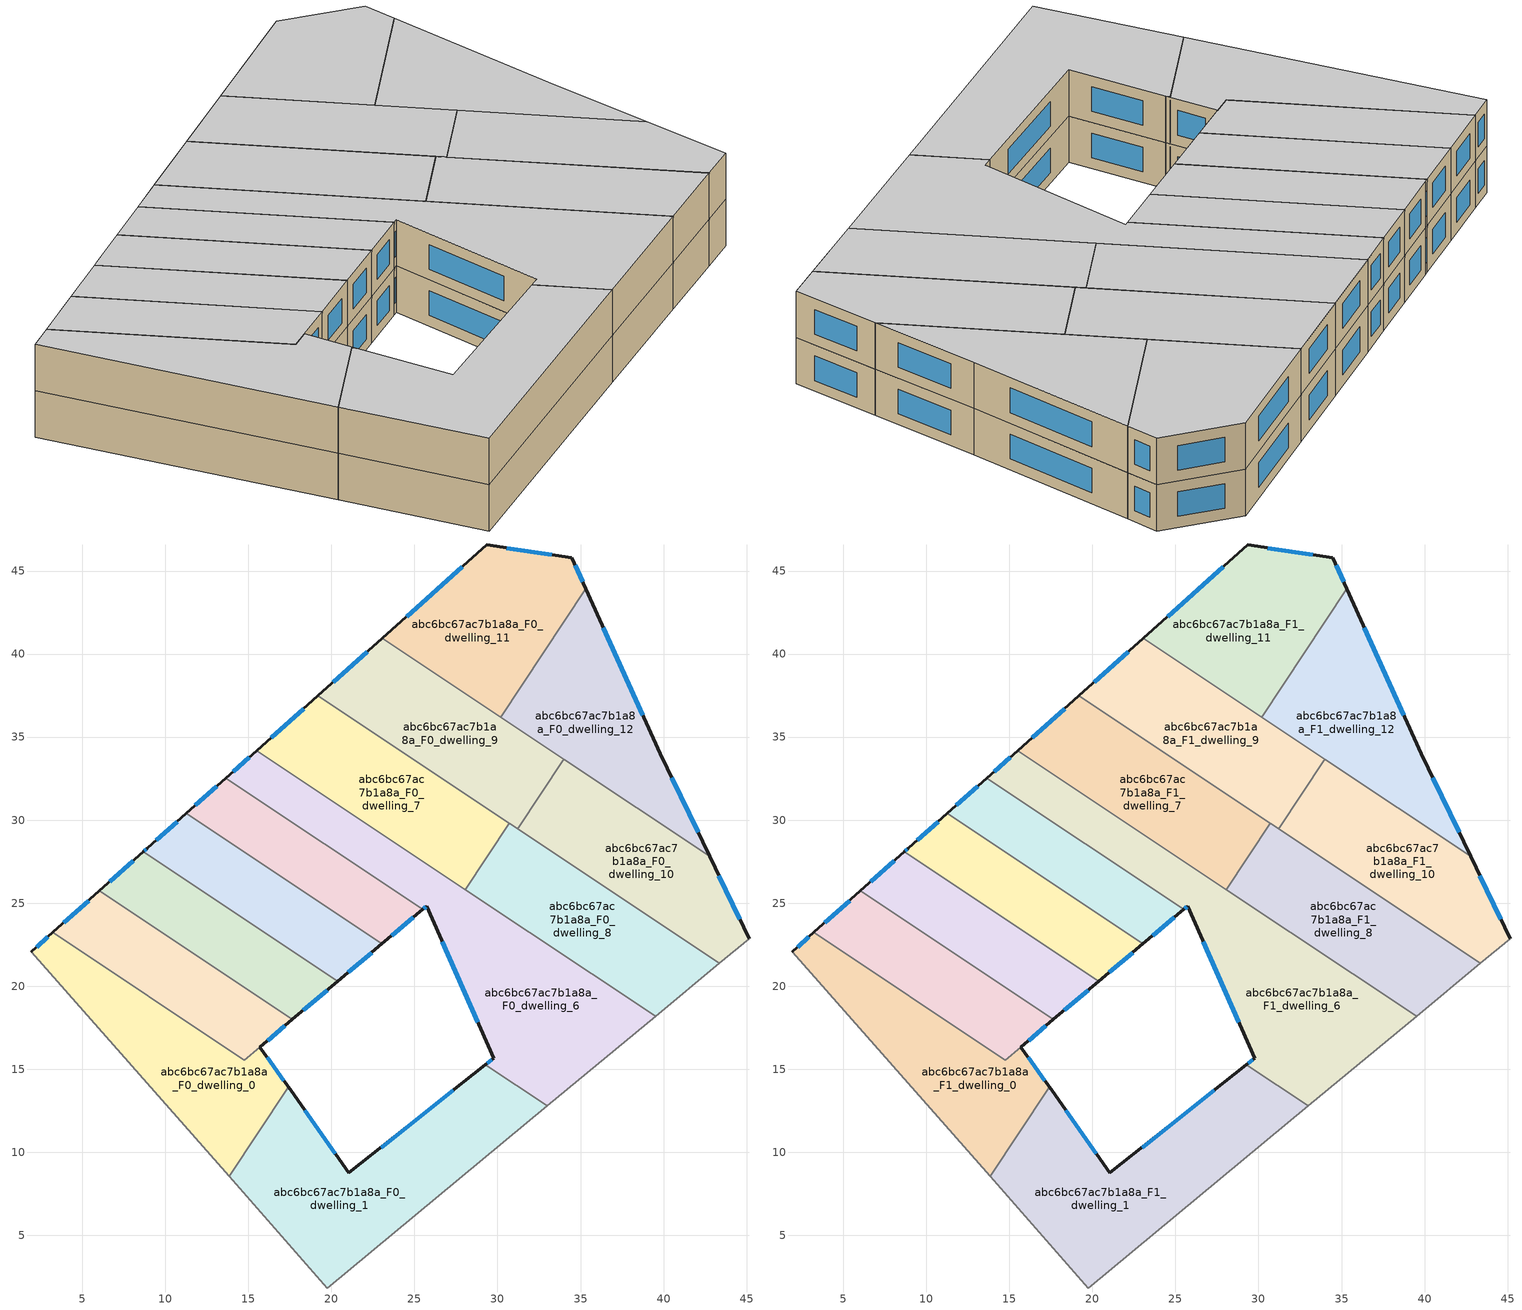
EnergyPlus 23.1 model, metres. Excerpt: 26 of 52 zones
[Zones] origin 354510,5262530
abc6bc67ac7b1a8a_F0_dwelling_0
 floor ground (EU_floor_Construction): 15.69,16.34 17.57,13.69 17.35,13.83 13.84,8.56 1.94,22.08 3.23,23.24 14.77,15.55 z0
 wall outside (EU_wall_Construction): 3.23,23.24 1.94,22.08 / 17.57,13.69 15.69,16.34 z0:3
 wall adiabatic (EU_wall_Construction): 1.94,22.08 13.84,8.56 z0:3
 wall to abc6bc67ac7b1a8a_F0_dwelling_2 (EU_wall_Construction): 15.69,16.34 14.77,15.55 3.23,23.24 z0:3
 wall to abc6bc67ac7b1a8a_F0_dwelling_1 (EU_wall_Construction): 13.84,8.56 17.35,13.83 17.57,13.69 z0:3
 window (EU_Window_Construction): 2.93,22.96 2.24,22.35 / 17.13,14.31 16.13,15.71 z0.7:2.3
abc6bc67ac7b1a8a_F0_dwelling_1
 floor ground (EU_floor_Construction): 32.99,12.79 19.76,1.83 13.84,8.56 17.35,13.83 17.57,13.69 21.06,8.75 29.27,15.26 z0
 wall outside (EU_wall_Construction): 29.27,15.26 21.06,8.75 17.57,13.69 z0:3
 wall to abc6bc67ac7b1a8a_F0_dwelling_6 (EU_wall_Construction): 32.99,12.79 29.27,15.26 z0:3
 wall adiabatic (EU_wall_Construction): 13.84,8.56 19.76,1.83 32.99,12.79 z0:3
 window (EU_Window_Construction): 20.24,9.91 18.39,12.53 / 27.34,13.74 22.99,10.28 z0.7:2.3
abc6bc67ac7b1a8a_F0_dwelling_10
 floor ground (EU_floor_Construction): 42.77,27.81 45.15,22.86 43.37,21.38 31.22,29.47 34,33.65 z0
 wall outside (EU_wall_Construction): 45.15,22.86 42.77,27.81 z0:3
 wall adiabatic (EU_wall_Construction): 43.37,21.38 45.15,22.86 z0:3
 wall to abc6bc67ac7b1a8a_F0_dwelling_9 (EU_wall_Construction): 34,33.65 31.22,29.47 z0:3
 wall to abc6bc67ac7b1a8a_F0_dwelling_8 (EU_wall_Construction): 31.22,29.47 43.37,21.38 z0:3
 wall to abc6bc67ac7b1a8a_F0_dwelling_12 (EU_wall_Construction): 42.77,27.81 34,33.65 z0:3
 window (EU_Window_Construction): 44.59,24.02 43.33,26.65 z0.7:2.3
abc6bc67ac7b1a8a_F0_dwelling_11
 floor ground (EU_floor_Construction): 34.48,45.79 35.33,43.92 30.19,36.19 23.06,40.94 29.37,46.57 z0
 wall outside (EU_wall_Construction): 35.33,43.92 34.48,45.79 29.37,46.57 23.06,40.94 z0:3
 wall to abc6bc67ac7b1a8a_F0_dwelling_12 (EU_wall_Construction): 30.19,36.19 35.33,43.92 z0:3
 wall to abc6bc67ac7b1a8a_F0_dwelling_9 (EU_wall_Construction): 23.06,40.94 30.19,36.19 z0:3
 window (EU_Window_Construction): 33.28,45.98 30.57,46.38 / 35.13,44.36 34.68,45.35 / 27.89,45.24 24.54,42.26 z0.7:2.3
abc6bc67ac7b1a8a_F0_dwelling_12
 floor ground (EU_floor_Construction): 35.33,43.92 39.81,34 42.77,27.81 30.19,36.19 z0
 wall outside (EU_wall_Construction): 42.77,27.81 39.81,34 35.33,43.92 z0:3
 wall to abc6bc67ac7b1a8a_F0_dwelling_9 (EU_wall_Construction): 30.19,36.19 34,33.65 z0:3
 window (EU_Window_Construction): 38.76,36.33 36.38,41.59 / 42.08,29.27 40.5,32.55 z0.7:2.3
abc6bc67ac7b1a8a_F0_dwelling_2
 floor ground (EU_floor_Construction): 17.66,18 14.77,15.55 3.23,23.24 6.03,25.74 z0
 wall outside (EU_wall_Construction): 6.03,25.74 3.23,23.24 / 15.69,16.34 17.66,18 z0:3
 wall to abc6bc67ac7b1a8a_F0_dwelling_3 (EU_wall_Construction): 17.66,18 6.03,25.74 z0:3
 window (EU_Window_Construction): 5.37,25.15 3.89,23.82 / 16.15,16.73 17.2,17.61 z0.7:2.3
abc6bc67ac7b1a8a_F0_dwelling_3
 floor ground (EU_floor_Construction): 20.39,20.3 17.66,18 6.03,25.74 8.68,28.1 z0
 wall outside (EU_wall_Construction): 8.68,28.1 6.03,25.74 / 17.66,18 20.39,20.3 z0:3
 wall to abc6bc67ac7b1a8a_F0_dwelling_4 (EU_wall_Construction): 20.39,20.3 8.68,28.1 z0:3
 window (EU_Window_Construction): 8.06,27.55 6.65,26.29 / 18.3,18.54 19.75,19.76 z0.7:2.3
abc6bc67ac7b1a8a_F0_dwelling_4
 floor ground (EU_floor_Construction): 23.04,22.55 20.39,20.3 8.68,28.1 8.91,28.31 11.25,30.4 z0
 wall outside (EU_wall_Construction): 11.25,30.4 8.91,28.31 8.68,28.1 / 20.39,20.3 23.04,22.55 z0:3
 wall to abc6bc67ac7b1a8a_F0_dwelling_5 (EU_wall_Construction): 23.04,22.55 11.25,30.4 z0:3
 window (EU_Window_Construction): 10.7,29.91 9.46,28.8 / 21.01,20.83 22.42,22.02 / 8.86,28.26 8.73,28.15 z0.7:2.3
abc6bc67ac7b1a8a_F0_dwelling_5
 floor ground (EU_floor_Construction): 25.51,24.63 23.04,22.55 11.25,30.4 13.64,32.53 z0
 wall outside (EU_wall_Construction): 23.04,22.55 25.51,24.63 / 13.64,32.53 11.25,30.4 z0:3
 wall to abc6bc67ac7b1a8a_F0_dwelling_6 (EU_wall_Construction): 25.51,24.63 13.64,32.53 z0:3
 window (EU_Window_Construction): 23.62,23.04 24.93,24.14 / 13.08,32.03 11.81,30.9 z0.7:2.3
abc6bc67ac7b1a8a_F0_dwelling_6
 floor ground (EU_floor_Construction): 39.52,18.19 32.99,12.79 29.27,15.26 29.78,15.67 25.73,24.82 25.51,24.63 13.64,32.53 15.5,34.19 z0
 wall outside (EU_wall_Construction): 25.51,24.63 25.73,24.82 29.78,15.67 29.27,15.26 / 15.5,34.19 13.64,32.53 z0:3
 wall adiabatic (EU_wall_Construction): 32.99,12.79 39.52,18.19 z0:3
 wall to abc6bc67ac7b1a8a_F0_dwelling_7 (EU_wall_Construction): 28.07,25.82 15.5,34.19 z0:3
 wall to abc6bc67ac7b1a8a_F0_dwelling_8 (EU_wall_Construction): 39.52,18.19 28.07,25.82 z0:3
 window (EU_Window_Construction): 26.68,22.67 28.83,17.81 / 25.56,24.67 25.68,24.77 / 15.06,33.8 14.08,32.92 / 29.66,15.57 29.39,15.36 z0.7:2.3
abc6bc67ac7b1a8a_F0_dwelling_7
 floor ground (EU_floor_Construction): 30.72,29.8 28.07,25.82 15.5,34.19 19.19,37.48 z0
 wall outside (EU_wall_Construction): 19.19,37.48 15.5,34.19 z0:3
 wall to abc6bc67ac7b1a8a_F0_dwelling_8 (EU_wall_Construction): 28.07,25.82 30.72,29.8 z0:3
 wall to abc6bc67ac7b1a8a_F0_dwelling_9 (EU_wall_Construction): 30.72,29.8 19.19,37.48 z0:3
 window (EU_Window_Construction): 18.32,36.71 16.37,34.96 z0.7:2.3
abc6bc67ac7b1a8a_F0_dwelling_8
 floor ground (EU_floor_Construction): 43.37,21.38 39.52,18.19 28.07,25.82 30.72,29.8 z0
 wall adiabatic (EU_wall_Construction): 39.52,18.19 43.37,21.38 z0:3
 wall to abc6bc67ac7b1a8a_F0_dwelling_9 (EU_wall_Construction): 31.22,29.47 30.72,29.8 z0:3
abc6bc67ac7b1a8a_F0_dwelling_9
 floor ground (EU_floor_Construction): 34,33.65 31.22,29.47 19.19,37.48 23.06,40.94 z0
 wall outside (EU_wall_Construction): 23.06,40.94 19.19,37.48 z0:3
 window (EU_Window_Construction): 22.15,40.13 20.1,38.29 z0.7:2.3
abc6bc67ac7b1a8a_F1_dwelling_0
 floor to abc6bc67ac7b1a8a_F0_dwelling_0 (EU_floor_Construction): 15.69,16.34 17.57,13.69 17.35,13.83 13.84,8.56 1.94,22.08 3.23,23.24 14.77,15.55 z3
 wall outside (EU_wall_Construction): 3.23,23.24 1.94,22.08 / 17.57,13.69 15.69,16.34 z3:6
 wall adiabatic (EU_wall_Construction): 1.94,22.08 13.84,8.56 z3:6
 wall to abc6bc67ac7b1a8a_F1_dwelling_2 (EU_wall_Construction): 15.69,16.34 14.77,15.55 3.23,23.24 z3:6
 wall to abc6bc67ac7b1a8a_F1_dwelling_1 (EU_wall_Construction): 13.84,8.56 17.35,13.83 17.57,13.69 z3:6
 window (EU_Window_Construction): 2.93,22.96 2.24,22.35 / 17.13,14.31 16.13,15.71 z3.7:5.3
 ceiling to abc6bc67ac7b1a8a_F2_dwelling_0 (EU_floor_Construction): 13.84,8.56 17.35,13.83 17.57,13.69 15.69,16.34 14.77,15.55 3.23,23.24 1.94,22.08 z6
abc6bc67ac7b1a8a_F1_dwelling_1
 floor to abc6bc67ac7b1a8a_F0_dwelling_1 (EU_floor_Construction): 32.99,12.79 19.76,1.83 13.84,8.56 17.35,13.83 17.57,13.69 21.06,8.75 29.27,15.26 z3
 wall outside (EU_wall_Construction): 29.27,15.26 21.06,8.75 17.57,13.69 z3:6
 wall to abc6bc67ac7b1a8a_F1_dwelling_6 (EU_wall_Construction): 32.99,12.79 29.27,15.26 z3:6
 wall adiabatic (EU_wall_Construction): 13.84,8.56 19.76,1.83 32.99,12.79 z3:6
 window (EU_Window_Construction): 20.24,9.91 18.39,12.53 / 27.34,13.74 22.99,10.28 z3.7:5.3
 ceiling to abc6bc67ac7b1a8a_F2_dwelling_1 (EU_floor_Construction): 32.99,12.79 29.27,15.26 21.06,8.75 17.57,13.69 17.35,13.83 13.84,8.56 19.76,1.83 z6
abc6bc67ac7b1a8a_F1_dwelling_10
 floor to abc6bc67ac7b1a8a_F0_dwelling_10 (EU_floor_Construction): 42.77,27.81 45.15,22.86 43.37,21.38 31.22,29.47 34,33.65 z3
 wall outside (EU_wall_Construction): 45.15,22.86 42.77,27.81 z3:6
 wall adiabatic (EU_wall_Construction): 43.37,21.38 45.15,22.86 z3:6
 wall to abc6bc67ac7b1a8a_F1_dwelling_9 (EU_wall_Construction): 34,33.65 31.22,29.47 z3:6
 wall to abc6bc67ac7b1a8a_F1_dwelling_8 (EU_wall_Construction): 31.22,29.47 43.37,21.38 z3:6
 wall to abc6bc67ac7b1a8a_F1_dwelling_12 (EU_wall_Construction): 42.77,27.81 34,33.65 z3:6
 window (EU_Window_Construction): 44.59,24.02 43.33,26.65 z3.7:5.3
 ceiling to abc6bc67ac7b1a8a_F2_dwelling_10 (EU_floor_Construction): 45.15,22.86 42.77,27.81 34,33.65 31.22,29.47 43.37,21.38 z6
abc6bc67ac7b1a8a_F1_dwelling_11
 floor to abc6bc67ac7b1a8a_F0_dwelling_11 (EU_floor_Construction): 34.48,45.79 35.33,43.92 30.19,36.19 23.06,40.94 29.37,46.57 z3
 wall outside (EU_wall_Construction): 35.33,43.92 34.48,45.79 29.37,46.57 23.06,40.94 z3:6
 wall to abc6bc67ac7b1a8a_F1_dwelling_12 (EU_wall_Construction): 30.19,36.19 35.33,43.92 z3:6
 wall to abc6bc67ac7b1a8a_F1_dwelling_9 (EU_wall_Construction): 23.06,40.94 30.19,36.19 z3:6
 window (EU_Window_Construction): 33.28,45.98 30.57,46.38 / 35.13,44.36 34.68,45.35 / 27.89,45.24 24.54,42.26 z3.7:5.3
 ceiling to abc6bc67ac7b1a8a_F2_dwelling_11 (EU_floor_Construction): 30.19,36.19 35.33,43.92 34.48,45.79 29.37,46.57 23.06,40.94 z6
abc6bc67ac7b1a8a_F1_dwelling_12
 floor to abc6bc67ac7b1a8a_F0_dwelling_12 (EU_floor_Construction): 35.33,43.92 39.81,34 42.77,27.81 30.19,36.19 z3
 wall outside (EU_wall_Construction): 42.77,27.81 39.81,34 35.33,43.92 z3:6
 wall to abc6bc67ac7b1a8a_F1_dwelling_9 (EU_wall_Construction): 30.19,36.19 34,33.65 z3:6
 window (EU_Window_Construction): 38.76,36.33 36.38,41.59 / 42.08,29.27 40.5,32.55 z3.7:5.3
 ceiling to abc6bc67ac7b1a8a_F2_dwelling_12 (EU_floor_Construction): 42.77,27.81 39.81,34 35.33,43.92 30.19,36.19 z6
abc6bc67ac7b1a8a_F1_dwelling_2
 floor to abc6bc67ac7b1a8a_F0_dwelling_2 (EU_floor_Construction): 17.66,18 14.77,15.55 3.23,23.24 6.03,25.74 z3
 wall outside (EU_wall_Construction): 6.03,25.74 3.23,23.24 / 15.69,16.34 17.66,18 z3:6
 wall to abc6bc67ac7b1a8a_F1_dwelling_3 (EU_wall_Construction): 17.66,18 6.03,25.74 z3:6
 window (EU_Window_Construction): 5.37,25.15 3.89,23.82 / 16.15,16.73 17.2,17.61 z3.7:5.3
 ceiling to abc6bc67ac7b1a8a_F2_dwelling_2 (EU_floor_Construction): 17.66,18 6.03,25.74 3.23,23.24 14.77,15.55 z6
abc6bc67ac7b1a8a_F1_dwelling_3
 floor to abc6bc67ac7b1a8a_F0_dwelling_3 (EU_floor_Construction): 20.39,20.3 17.66,18 6.03,25.74 8.68,28.1 z3
 wall outside (EU_wall_Construction): 8.68,28.1 6.03,25.74 / 17.66,18 20.39,20.3 z3:6
 wall to abc6bc67ac7b1a8a_F1_dwelling_4 (EU_wall_Construction): 20.39,20.3 8.68,28.1 z3:6
 window (EU_Window_Construction): 8.06,27.55 6.65,26.29 / 18.3,18.54 19.75,19.76 z3.7:5.3
 ceiling to abc6bc67ac7b1a8a_F2_dwelling_3 (EU_floor_Construction): 20.39,20.3 8.68,28.1 6.03,25.74 17.66,18 z6
abc6bc67ac7b1a8a_F1_dwelling_4
 floor to abc6bc67ac7b1a8a_F0_dwelling_4 (EU_floor_Construction): 23.04,22.55 20.39,20.3 8.68,28.1 8.91,28.31 11.25,30.4 z3
 wall outside (EU_wall_Construction): 11.25,30.4 8.91,28.31 8.68,28.1 / 20.39,20.3 23.04,22.55 z3:6
 wall to abc6bc67ac7b1a8a_F1_dwelling_5 (EU_wall_Construction): 23.04,22.55 11.25,30.4 z3:6
 window (EU_Window_Construction): 10.7,29.91 9.46,28.8 / 21.01,20.83 22.42,22.02 / 8.86,28.26 8.73,28.15 z3.7:5.3
 ceiling to abc6bc67ac7b1a8a_F2_dwelling_4 (EU_floor_Construction): 23.04,22.55 11.25,30.4 8.91,28.31 8.68,28.1 20.39,20.3 z6
abc6bc67ac7b1a8a_F1_dwelling_5
 floor to abc6bc67ac7b1a8a_F0_dwelling_5 (EU_floor_Construction): 25.51,24.63 23.04,22.55 11.25,30.4 13.64,32.53 z3
 wall outside (EU_wall_Construction): 23.04,22.55 25.51,24.63 / 13.64,32.53 11.25,30.4 z3:6
 wall to abc6bc67ac7b1a8a_F1_dwelling_6 (EU_wall_Construction): 25.51,24.63 13.64,32.53 z3:6
 window (EU_Window_Construction): 23.62,23.04 24.93,24.14 / 13.08,32.03 11.81,30.9 z3.7:5.3
 ceiling to abc6bc67ac7b1a8a_F2_dwelling_5 (EU_floor_Construction): 25.51,24.63 13.64,32.53 11.25,30.4 23.04,22.55 z6
abc6bc67ac7b1a8a_F1_dwelling_6
 floor to abc6bc67ac7b1a8a_F0_dwelling_6 (EU_floor_Construction): 39.52,18.19 32.99,12.79 29.27,15.26 29.78,15.67 25.73,24.82 25.51,24.63 13.64,32.53 15.5,34.19 z3
 wall outside (EU_wall_Construction): 25.51,24.63 25.73,24.82 29.78,15.67 29.27,15.26 / 15.5,34.19 13.64,32.53 z3:6
 wall adiabatic (EU_wall_Construction): 32.99,12.79 39.52,18.19 z3:6
 wall to abc6bc67ac7b1a8a_F1_dwelling_7 (EU_wall_Construction): 28.07,25.82 15.5,34.19 z3:6
 wall to abc6bc67ac7b1a8a_F1_dwelling_8 (EU_wall_Construction): 39.52,18.19 28.07,25.82 z3:6
 window (EU_Window_Construction): 26.68,22.67 28.83,17.81 / 25.56,24.67 25.68,24.77 / 15.06,33.8 14.08,32.92 / 29.66,15.57 29.39,15.36 z3.7:5.3
 ceiling to abc6bc67ac7b1a8a_F2_dwelling_6 (EU_floor_Construction): 39.52,18.19 15.5,34.19 13.64,32.53 25.51,24.63 25.73,24.82 29.78,15.67 29.27,15.26 32.99,12.79 z6
abc6bc67ac7b1a8a_F1_dwelling_7
 floor to abc6bc67ac7b1a8a_F0_dwelling_7 (EU_floor_Construction): 30.72,29.8 28.07,25.82 15.5,34.19 19.19,37.48 z3
 wall outside (EU_wall_Construction): 19.19,37.48 15.5,34.19 z3:6
 wall to abc6bc67ac7b1a8a_F1_dwelling_8 (EU_wall_Construction): 28.07,25.82 30.72,29.8 z3:6
 wall to abc6bc67ac7b1a8a_F1_dwelling_9 (EU_wall_Construction): 30.72,29.8 19.19,37.48 z3:6
 window (EU_Window_Construction): 18.32,36.71 16.37,34.96 z3.7:5.3
 ceiling to abc6bc67ac7b1a8a_F2_dwelling_7 (EU_floor_Construction): 28.07,25.82 30.72,29.8 19.19,37.48 15.5,34.19 z6
abc6bc67ac7b1a8a_F1_dwelling_8
 floor to abc6bc67ac7b1a8a_F0_dwelling_8 (EU_floor_Construction): 43.37,21.38 39.52,18.19 28.07,25.82 30.72,29.8 z3
 wall adiabatic (EU_wall_Construction): 39.52,18.19 43.37,21.38 z3:6
 wall to abc6bc67ac7b1a8a_F1_dwelling_9 (EU_wall_Construction): 31.22,29.47 30.72,29.8 z3:6
 ceiling to abc6bc67ac7b1a8a_F2_dwelling_8 (EU_floor_Construction): 43.37,21.38 30.72,29.8 28.07,25.82 39.52,18.19 z6
abc6bc67ac7b1a8a_F1_dwelling_9
 floor to abc6bc67ac7b1a8a_F0_dwelling_9 (EU_floor_Construction): 34,33.65 31.22,29.47 19.19,37.48 23.06,40.94 z3
 wall outside (EU_wall_Construction): 23.06,40.94 19.19,37.48 z3:6
 window (EU_Window_Construction): 22.15,40.13 20.1,38.29 z3.7:5.3
 ceiling to abc6bc67ac7b1a8a_F2_dwelling_9 (EU_floor_Construction): 31.22,29.47 34,33.65 23.06,40.94 19.19,37.48 z6
[Building]
EU S2 Campaign: North Axis=0; Terrain=City; Solar Distribution=FullExterior
[Site:Location]
Budapest.Ferenc.Liszt.Intl.AP: Latitude=47.437; Longitude=19.256; Time Zone=1; Elevation=185
[SizingPeriod:WeatherFileDays]
AnnualSizingPeriod: Begin Month=1; Begin Day of Month=1; End Month=12; End Day of Month=31; Day of Week for Start Day=Monday; Use Weather File Daylight Saving Period=No; Use Weather File Rain and Snow Indicators=No
[MATERIAL]
EU_InternalMass_Material: Roughness=MediumRough; Thickness=0.1; Conductivity=1; Density=1800; Specific Heat=900; Thermal Absorptance=0.9; Solar Absorptance=0.7; Visible Absorptance=0.7
[MATERIAL:NOMASS] Roughness=MediumRough; Thermal Absorptance=0.9; Solar Absorptance=0.7; Visible Absorptance=0.7
Name | Thermal Resistance
EU_wall_NoMass | 0.832559
EU_floor_NoMass | 0.872794
[WINDOWMATERIAL:SIMPLEGLAZINGSYSTEM]
EU_Window_SimpleGlazing: UFactor=2.79869; Solar Heat Gain Coefficient=0.75; Visible Transmittance=0.75
[CONSTRUCTION]
EU_wall_Construction: EU_wall_NoMass
EU_floor_Construction: EU_floor_NoMass
EU_Window_Construction: EU_Window_SimpleGlazing
EU_InternalMass_Construction: EU_InternalMass_Material
[ZONE] Type=1; Multiplier=1; Ceiling Height=autocalculate; Floor Area=autocalculate; Part of Total Floor Area=Yes
Name | Volume
abc6bc67ac7b1a8a_F0_dwelling_0; abc6bc67ac7b1a8a_F1_dwelling_0 | 213.787
abc6bc67ac7b1a8a_F0_dwelling_1; abc6bc67ac7b1a8a_F1_dwelling_1 | 314.694
abc6bc67ac7b1a8a_F0_dwelling_10; abc6bc67ac7b1a8a_F1_dwelling_10 | 207.896
abc6bc67ac7b1a8a_F0_dwelling_11; abc6bc67ac7b1a8a_F1_dwelling_11 | 207.919
abc6bc67ac7b1a8a_F0_dwelling_12; abc6bc67ac7b1a8a_F1_dwelling_12 | 207.913
abc6bc67ac7b1a8a_F0_dwelling_2; abc6bc67ac7b1a8a_F1_dwelling_2 | 151.701
abc6bc67ac7b1a8a_F0_dwelling_3; abc6bc67ac7b1a8a_F1_dwelling_3 | 144.486
abc6bc67ac7b1a8a_F0_dwelling_4; abc6bc67ac7b1a8a_F1_dwelling_4 | 141.386
abc6bc67ac7b1a8a_F0_dwelling_5; abc6bc67ac7b1a8a_F1_dwelling_5 | 132.095
abc6bc67ac7b1a8a_F0_dwelling_6; abc6bc67ac7b1a8a_F1_dwelling_6 | 357.141
abc6bc67ac7b1a8a_F0_dwelling_7; abc6bc67ac7b1a8a_F1_dwelling_7 | 207.891
abc6bc67ac7b1a8a_F0_dwelling_8; abc6bc67ac7b1a8a_F1_dwelling_8 | 207.888
abc6bc67ac7b1a8a_F0_dwelling_9; abc6bc67ac7b1a8a_F1_dwelling_9 | 207.887
[INTERNALMASS] Construction=EU_InternalMass_Construction
Name | Zone or ZoneList | Surface Area
abc6bc67ac7b1a8a_F0_dwelling_0_EU_InternalMass | abc6bc67ac7b1a8a_F0_dwelling_0 | 71.2634
abc6bc67ac7b1a8a_F0_dwelling_1_EU_InternalMass | abc6bc67ac7b1a8a_F0_dwelling_1 | 104.909
abc6bc67ac7b1a8a_F0_dwelling_2_EU_InternalMass | abc6bc67ac7b1a8a_F0_dwelling_2 | 50.5643
abc6bc67ac7b1a8a_F0_dwelling_3_EU_InternalMass | abc6bc67ac7b1a8a_F0_dwelling_3 | 48.1652
abc6bc67ac7b1a8a_F0_dwelling_4_EU_InternalMass | abc6bc67ac7b1a8a_F0_dwelling_4 | 47.1246
abc6bc67ac7b1a8a_F0_dwelling_5_EU_InternalMass | abc6bc67ac7b1a8a_F0_dwelling_5 | 44.028
abc6bc67ac7b1a8a_F0_dwelling_6_EU_InternalMass | abc6bc67ac7b1a8a_F0_dwelling_6 | 119.049
abc6bc67ac7b1a8a_F0_dwelling_7_EU_InternalMass | abc6bc67ac7b1a8a_F0_dwelling_7 | 69.2976
abc6bc67ac7b1a8a_F0_dwelling_8_EU_InternalMass | abc6bc67ac7b1a8a_F0_dwelling_8 | 69.2949
abc6bc67ac7b1a8a_F0_dwelling_9_EU_InternalMass | abc6bc67ac7b1a8a_F0_dwelling_9 | 69.2954
abc6bc67ac7b1a8a_F0_dwelling_10_EU_InternalMass | abc6bc67ac7b1a8a_F0_dwelling_10 | 69.2979
abc6bc67ac7b1a8a_F0_dwelling_11_EU_InternalMass | abc6bc67ac7b1a8a_F0_dwelling_11 | 69.3032
abc6bc67ac7b1a8a_F0_dwelling_12_EU_InternalMass | abc6bc67ac7b1a8a_F0_dwelling_12 | 69.304
abc6bc67ac7b1a8a_F1_dwelling_0_EU_InternalMass | abc6bc67ac7b1a8a_F1_dwelling_0 | 71.2634
abc6bc67ac7b1a8a_F1_dwelling_1_EU_InternalMass | abc6bc67ac7b1a8a_F1_dwelling_1 | 104.909
abc6bc67ac7b1a8a_F1_dwelling_2_EU_InternalMass | abc6bc67ac7b1a8a_F1_dwelling_2 | 50.5643
abc6bc67ac7b1a8a_F1_dwelling_3_EU_InternalMass | abc6bc67ac7b1a8a_F1_dwelling_3 | 48.1652
abc6bc67ac7b1a8a_F1_dwelling_4_EU_InternalMass | abc6bc67ac7b1a8a_F1_dwelling_4 | 47.1246
abc6bc67ac7b1a8a_F1_dwelling_5_EU_InternalMass | abc6bc67ac7b1a8a_F1_dwelling_5 | 44.028
abc6bc67ac7b1a8a_F1_dwelling_6_EU_InternalMass | abc6bc67ac7b1a8a_F1_dwelling_6 | 119.049
abc6bc67ac7b1a8a_F1_dwelling_7_EU_InternalMass | abc6bc67ac7b1a8a_F1_dwelling_7 | 69.2976
abc6bc67ac7b1a8a_F1_dwelling_8_EU_InternalMass | abc6bc67ac7b1a8a_F1_dwelling_8 | 69.2949
abc6bc67ac7b1a8a_F1_dwelling_9_EU_InternalMass | abc6bc67ac7b1a8a_F1_dwelling_9 | 69.2954
abc6bc67ac7b1a8a_F1_dwelling_10_EU_InternalMass | abc6bc67ac7b1a8a_F1_dwelling_10 | 69.2979
abc6bc67ac7b1a8a_F1_dwelling_11_EU_InternalMass | abc6bc67ac7b1a8a_F1_dwelling_11 | 69.3032
abc6bc67ac7b1a8a_F1_dwelling_12_EU_InternalMass | abc6bc67ac7b1a8a_F1_dwelling_12 | 69.304
[OTHEREQUIPMENT] Fuel Type=Electricity; Design Level Calculation Method=Watts/Area; Power per Zone Floor Area=1; Fraction Latent=0; Fraction Radiant=0; Fraction Lost=0; Carbon Dioxide Generation Rate=0; EndUse Subcategory=EU_Step8_InternalGains
Name | Zone or ZoneList or Space or SpaceList | Schedule
EU_Step8_InternalGain_abc6bc67ac7b1a8a_F0_dwelling_0_f000 | abc6bc67ac7b1a8a_F0_dwelling_0 | EU_Step8_GainSchedule_abc6bc67ac7b1a8a_F0_dwelling_0_f000
EU_Step8_InternalGain_abc6bc67ac7b1a8a_F0_dwelling_1_f000 | abc6bc67ac7b1a8a_F0_dwelling_1 | EU_Step8_GainSchedule_abc6bc67ac7b1a8a_F0_dwelling_1_f000
EU_Step8_InternalGain_abc6bc67ac7b1a8a_F0_dwelling_2_f000 | abc6bc67ac7b1a8a_F0_dwelling_2 | EU_Step8_GainSchedule_abc6bc67ac7b1a8a_F0_dwelling_2_f000
EU_Step8_InternalGain_abc6bc67ac7b1a8a_F0_dwelling_3_f000 | abc6bc67ac7b1a8a_F0_dwelling_3 | EU_Step8_GainSchedule_abc6bc67ac7b1a8a_F0_dwelling_3_f000
EU_Step8_InternalGain_abc6bc67ac7b1a8a_F0_dwelling_4_f000 | abc6bc67ac7b1a8a_F0_dwelling_4 | EU_Step8_GainSchedule_abc6bc67ac7b1a8a_F0_dwelling_4_f000
EU_Step8_InternalGain_abc6bc67ac7b1a8a_F0_dwelling_5_f000 | abc6bc67ac7b1a8a_F0_dwelling_5 | EU_Step8_GainSchedule_abc6bc67ac7b1a8a_F0_dwelling_5_f000
EU_Step8_InternalGain_abc6bc67ac7b1a8a_F0_dwelling_6_f000 | abc6bc67ac7b1a8a_F0_dwelling_6 | EU_Step8_GainSchedule_abc6bc67ac7b1a8a_F0_dwelling_6_f000
EU_Step8_InternalGain_abc6bc67ac7b1a8a_F0_dwelling_7_f000 | abc6bc67ac7b1a8a_F0_dwelling_7 | EU_Step8_GainSchedule_abc6bc67ac7b1a8a_F0_dwelling_7_f000
EU_Step8_InternalGain_abc6bc67ac7b1a8a_F0_dwelling_8_f000 | abc6bc67ac7b1a8a_F0_dwelling_8 | EU_Step8_GainSchedule_abc6bc67ac7b1a8a_F0_dwelling_8_f000
EU_Step8_InternalGain_abc6bc67ac7b1a8a_F0_dwelling_9_f000 | abc6bc67ac7b1a8a_F0_dwelling_9 | EU_Step8_GainSchedule_abc6bc67ac7b1a8a_F0_dwelling_9_f000
EU_Step8_InternalGain_abc6bc67ac7b1a8a_F0_dwelling_10_f000 | abc6bc67ac7b1a8a_F0_dwelling_10 | EU_Step8_GainSchedule_abc6bc67ac7b1a8a_F0_dwelling_10_f000
EU_Step8_InternalGain_abc6bc67ac7b1a8a_F0_dwelling_11_f000 | abc6bc67ac7b1a8a_F0_dwelling_11 | EU_Step8_GainSchedule_abc6bc67ac7b1a8a_F0_dwelling_11_f000
EU_Step8_InternalGain_abc6bc67ac7b1a8a_F0_dwelling_12_f000 | abc6bc67ac7b1a8a_F0_dwelling_12 | EU_Step8_GainSchedule_abc6bc67ac7b1a8a_F0_dwelling_12_f000
EU_Step8_InternalGain_abc6bc67ac7b1a8a_F1_dwelling_0_f000 | abc6bc67ac7b1a8a_F1_dwelling_0 | EU_Step8_GainSchedule_abc6bc67ac7b1a8a_F1_dwelling_0_f000
EU_Step8_InternalGain_abc6bc67ac7b1a8a_F1_dwelling_1_f000 | abc6bc67ac7b1a8a_F1_dwelling_1 | EU_Step8_GainSchedule_abc6bc67ac7b1a8a_F1_dwelling_1_f000
EU_Step8_InternalGain_abc6bc67ac7b1a8a_F1_dwelling_2_f000 | abc6bc67ac7b1a8a_F1_dwelling_2 | EU_Step8_GainSchedule_abc6bc67ac7b1a8a_F1_dwelling_2_f000
EU_Step8_InternalGain_abc6bc67ac7b1a8a_F1_dwelling_3_f000 | abc6bc67ac7b1a8a_F1_dwelling_3 | EU_Step8_GainSchedule_abc6bc67ac7b1a8a_F1_dwelling_3_f000
EU_Step8_InternalGain_abc6bc67ac7b1a8a_F1_dwelling_4_f000 | abc6bc67ac7b1a8a_F1_dwelling_4 | EU_Step8_GainSchedule_abc6bc67ac7b1a8a_F1_dwelling_4_f000
EU_Step8_InternalGain_abc6bc67ac7b1a8a_F1_dwelling_5_f000 | abc6bc67ac7b1a8a_F1_dwelling_5 | EU_Step8_GainSchedule_abc6bc67ac7b1a8a_F1_dwelling_5_f000
EU_Step8_InternalGain_abc6bc67ac7b1a8a_F1_dwelling_6_f000 | abc6bc67ac7b1a8a_F1_dwelling_6 | EU_Step8_GainSchedule_abc6bc67ac7b1a8a_F1_dwelling_6_f000
EU_Step8_InternalGain_abc6bc67ac7b1a8a_F1_dwelling_7_f000 | abc6bc67ac7b1a8a_F1_dwelling_7 | EU_Step8_GainSchedule_abc6bc67ac7b1a8a_F1_dwelling_7_f000
EU_Step8_InternalGain_abc6bc67ac7b1a8a_F1_dwelling_8_f000 | abc6bc67ac7b1a8a_F1_dwelling_8 | EU_Step8_GainSchedule_abc6bc67ac7b1a8a_F1_dwelling_8_f000
EU_Step8_InternalGain_abc6bc67ac7b1a8a_F1_dwelling_9_f000 | abc6bc67ac7b1a8a_F1_dwelling_9 | EU_Step8_GainSchedule_abc6bc67ac7b1a8a_F1_dwelling_9_f000
EU_Step8_InternalGain_abc6bc67ac7b1a8a_F1_dwelling_10_f000 | abc6bc67ac7b1a8a_F1_dwelling_10 | EU_Step8_GainSchedule_abc6bc67ac7b1a8a_F1_dwelling_10_f000
EU_Step8_InternalGain_abc6bc67ac7b1a8a_F1_dwelling_11_f000 | abc6bc67ac7b1a8a_F1_dwelling_11 | EU_Step8_GainSchedule_abc6bc67ac7b1a8a_F1_dwelling_11_f000
EU_Step8_InternalGain_abc6bc67ac7b1a8a_F1_dwelling_12_f000 | abc6bc67ac7b1a8a_F1_dwelling_12 | EU_Step8_GainSchedule_abc6bc67ac7b1a8a_F1_dwelling_12_f000
[ZONEVENTILATION:DESIGNFLOWRATE] Schedule=EU_AlwaysOn; Design Flow Rate Calculation Method=AirChanges/Hour; Air Changes per Hour=0.475469; Ventilation Type=Natural; Fan Pressure Rise=0; Fan Total Efficiency=1; Constant Term Coefficient=1; Temperature Term Coefficient=0; Velocity Term Coefficient=0; Velocity Squared Term Coefficient=0; Minimum Indoor Temperature=-100; Maximum Indoor Temperature=100; Delta Temperature=-100; Minimum Outdoor Temperature=-100; Maximum Outdoor Temperature=100; Maximum Wind Speed=40
Name | Zone or ZoneList or Space or SpaceList
EU_ConstantAir_abc6bc67ac7b1a8a_F0_dwelling_0 | abc6bc67ac7b1a8a_F0_dwelling_0
EU_ConstantAir_abc6bc67ac7b1a8a_F0_dwelling_1 | abc6bc67ac7b1a8a_F0_dwelling_1
EU_ConstantAir_abc6bc67ac7b1a8a_F0_dwelling_2 | abc6bc67ac7b1a8a_F0_dwelling_2
EU_ConstantAir_abc6bc67ac7b1a8a_F0_dwelling_3 | abc6bc67ac7b1a8a_F0_dwelling_3
EU_ConstantAir_abc6bc67ac7b1a8a_F0_dwelling_4 | abc6bc67ac7b1a8a_F0_dwelling_4
EU_ConstantAir_abc6bc67ac7b1a8a_F0_dwelling_5 | abc6bc67ac7b1a8a_F0_dwelling_5
EU_ConstantAir_abc6bc67ac7b1a8a_F0_dwelling_6 | abc6bc67ac7b1a8a_F0_dwelling_6
EU_ConstantAir_abc6bc67ac7b1a8a_F0_dwelling_7 | abc6bc67ac7b1a8a_F0_dwelling_7
EU_ConstantAir_abc6bc67ac7b1a8a_F0_dwelling_8 | abc6bc67ac7b1a8a_F0_dwelling_8
EU_ConstantAir_abc6bc67ac7b1a8a_F0_dwelling_9 | abc6bc67ac7b1a8a_F0_dwelling_9
EU_ConstantAir_abc6bc67ac7b1a8a_F0_dwelling_10 | abc6bc67ac7b1a8a_F0_dwelling_10
EU_ConstantAir_abc6bc67ac7b1a8a_F0_dwelling_11 | abc6bc67ac7b1a8a_F0_dwelling_11
EU_ConstantAir_abc6bc67ac7b1a8a_F0_dwelling_12 | abc6bc67ac7b1a8a_F0_dwelling_12
EU_ConstantAir_abc6bc67ac7b1a8a_F1_dwelling_0 | abc6bc67ac7b1a8a_F1_dwelling_0
EU_ConstantAir_abc6bc67ac7b1a8a_F1_dwelling_1 | abc6bc67ac7b1a8a_F1_dwelling_1
EU_ConstantAir_abc6bc67ac7b1a8a_F1_dwelling_2 | abc6bc67ac7b1a8a_F1_dwelling_2
EU_ConstantAir_abc6bc67ac7b1a8a_F1_dwelling_3 | abc6bc67ac7b1a8a_F1_dwelling_3
EU_ConstantAir_abc6bc67ac7b1a8a_F1_dwelling_4 | abc6bc67ac7b1a8a_F1_dwelling_4
EU_ConstantAir_abc6bc67ac7b1a8a_F1_dwelling_5 | abc6bc67ac7b1a8a_F1_dwelling_5
EU_ConstantAir_abc6bc67ac7b1a8a_F1_dwelling_6 | abc6bc67ac7b1a8a_F1_dwelling_6
EU_ConstantAir_abc6bc67ac7b1a8a_F1_dwelling_7 | abc6bc67ac7b1a8a_F1_dwelling_7
EU_ConstantAir_abc6bc67ac7b1a8a_F1_dwelling_8 | abc6bc67ac7b1a8a_F1_dwelling_8
EU_ConstantAir_abc6bc67ac7b1a8a_F1_dwelling_9 | abc6bc67ac7b1a8a_F1_dwelling_9
EU_ConstantAir_abc6bc67ac7b1a8a_F1_dwelling_10 | abc6bc67ac7b1a8a_F1_dwelling_10
EU_ConstantAir_abc6bc67ac7b1a8a_F1_dwelling_11 | abc6bc67ac7b1a8a_F1_dwelling_11
EU_ConstantAir_abc6bc67ac7b1a8a_F1_dwelling_12 | abc6bc67ac7b1a8a_F1_dwelling_12
[HVACTEMPLATE:THERMOSTAT] Constant Heating Setpoint=20; Constant Cooling Setpoint=50
EU_HeatOnly_abc6bc67ac7b1a8a_F0_dwelling_0; EU_HeatOnly_abc6bc67ac7b1a8a_F0_dwelling_1; EU_HeatOnly_abc6bc67ac7b1a8a_F0_dwelling_2; EU_HeatOnly_abc6bc67ac7b1a8a_F0_dwelling_3; EU_HeatOnly_abc6bc67ac7b1a8a_F0_dwelling_4; EU_HeatOnly_abc6bc67ac7b1a8a_F0_dwelling_5; EU_HeatOnly_abc6bc67ac7b1a8a_F0_dwelling_6; EU_HeatOnly_abc6bc67ac7b1a8a_F0_dwelling_7; EU_HeatOnly_abc6bc67ac7b1a8a_F0_dwelling_8; EU_HeatOnly_abc6bc67ac7b1a8a_F0_dwelling_9; EU_HeatOnly_abc6bc67ac7b1a8a_F0_dwelling_10; EU_HeatOnly_abc6bc67ac7b1a8a_F0_dwelling_11; EU_HeatOnly_abc6bc67ac7b1a8a_F0_dwelling_12; EU_HeatOnly_abc6bc67ac7b1a8a_F1_dwelling_0; EU_HeatOnly_abc6bc67ac7b1a8a_F1_dwelling_1; EU_HeatOnly_abc6bc67ac7b1a8a_F1_dwelling_2; EU_HeatOnly_abc6bc67ac7b1a8a_F1_dwelling_3; EU_HeatOnly_abc6bc67ac7b1a8a_F1_dwelling_4; EU_HeatOnly_abc6bc67ac7b1a8a_F1_dwelling_5; EU_HeatOnly_abc6bc67ac7b1a8a_F1_dwelling_6; EU_HeatOnly_abc6bc67ac7b1a8a_F1_dwelling_7; EU_HeatOnly_abc6bc67ac7b1a8a_F1_dwelling_8; EU_HeatOnly_abc6bc67ac7b1a8a_F1_dwelling_9; EU_HeatOnly_abc6bc67ac7b1a8a_F1_dwelling_10; EU_HeatOnly_abc6bc67ac7b1a8a_F1_dwelling_11; EU_HeatOnly_abc6bc67ac7b1a8a_F1_dwelling_12; EU_HeatOnly_abc6bc67ac7b1a8a_F2_dwelling_0; EU_HeatOnly_abc6bc67ac7b1a8a_F2_dwelling_1; EU_HeatOnly_abc6bc67ac7b1a8a_F2_dwelling_2; EU_HeatOnly_abc6bc67ac7b1a8a_F2_dwelling_3; EU_HeatOnly_abc6bc67ac7b1a8a_F2_dwelling_4; EU_HeatOnly_abc6bc67ac7b1a8a_F2_dwelling_5; EU_HeatOnly_abc6bc67ac7b1a8a_F2_dwelling_6; EU_HeatOnly_abc6bc67ac7b1a8a_F2_dwelling_7; EU_HeatOnly_abc6bc67ac7b1a8a_F2_dwelling_8; EU_HeatOnly_abc6bc67ac7b1a8a_F2_dwelling_9; EU_HeatOnly_abc6bc67ac7b1a8a_F2_dwelling_10; EU_HeatOnly_abc6bc67ac7b1a8a_F2_dwelling_11; EU_HeatOnly_abc6bc67ac7b1a8a_F2_dwelling_12; EU_HeatOnly_abc6bc67ac7b1a8a_F3_dwelling_0; EU_HeatOnly_abc6bc67ac7b1a8a_F3_dwelling_1; EU_HeatOnly_abc6bc67ac7b1a8a_F3_dwelling_2; EU_HeatOnly_abc6bc67ac7b1a8a_F3_dwelling_3; EU_HeatOnly_abc6bc67ac7b1a8a_F3_dwelling_4; EU_HeatOnly_abc6bc67ac7b1a8a_F3_dwelling_5; EU_HeatOnly_abc6bc67ac7b1a8a_F3_dwelling_6; EU_HeatOnly_abc6bc67ac7b1a8a_F3_dwelling_7; EU_HeatOnly_abc6bc67ac7b1a8a_F3_dwelling_8; EU_HeatOnly_abc6bc67ac7b1a8a_F3_dwelling_9; EU_HeatOnly_abc6bc67ac7b1a8a_F3_dwelling_10; EU_HeatOnly_abc6bc67ac7b1a8a_F3_dwelling_11; EU_HeatOnly_abc6bc67ac7b1a8a_F3_dwelling_12
[HVACTEMPLATE:ZONE:IDEALLOADSAIRSYSTEM] System Availability Schedule=EU_AlwaysOn; Maximum Heating Supply Air Temperature=50; Minimum Cooling Supply Air Temperature=13; Maximum Heating Supply Air Humidity Ratio=0.0156; Minimum Cooling Supply Air Humidity Ratio=0.0077; Heating Limit=NoLimit; Cooling Limit=NoLimit; Heating Availability Schedule=EU_AlwaysOn; Cooling Availability Schedule=EU_CoolingOff; Dehumidification Control Type=ConstantSensibleHeatRatio; Cooling Sensible Heat Ratio=0.7; Dehumidification Setpoint=60; Humidification Control Type=None; Humidification Setpoint=30; Outdoor Air Method=None; Outdoor Air Flow Rate per Person=0.00944; Outdoor Air Flow Rate per Zone Floor Area=0; Outdoor Air Flow Rate per Zone=0; Demand Controlled Ventilation Type=None; Outdoor Air Economizer Type=NoEconomizer; Heat Recovery Type=None; Sensible Heat Recovery Effectiveness=0.7; Latent Heat Recovery Effectiveness=0.65
Name | Template Thermostat
abc6bc67ac7b1a8a_F0_dwelling_0 | EU_HeatOnly_abc6bc67ac7b1a8a_F0_dwelling_0
abc6bc67ac7b1a8a_F0_dwelling_1 | EU_HeatOnly_abc6bc67ac7b1a8a_F0_dwelling_1
abc6bc67ac7b1a8a_F0_dwelling_2 | EU_HeatOnly_abc6bc67ac7b1a8a_F0_dwelling_2
abc6bc67ac7b1a8a_F0_dwelling_3 | EU_HeatOnly_abc6bc67ac7b1a8a_F0_dwelling_3
abc6bc67ac7b1a8a_F0_dwelling_4 | EU_HeatOnly_abc6bc67ac7b1a8a_F0_dwelling_4
abc6bc67ac7b1a8a_F0_dwelling_5 | EU_HeatOnly_abc6bc67ac7b1a8a_F0_dwelling_5
abc6bc67ac7b1a8a_F0_dwelling_6 | EU_HeatOnly_abc6bc67ac7b1a8a_F0_dwelling_6
abc6bc67ac7b1a8a_F0_dwelling_7 | EU_HeatOnly_abc6bc67ac7b1a8a_F0_dwelling_7
abc6bc67ac7b1a8a_F0_dwelling_8 | EU_HeatOnly_abc6bc67ac7b1a8a_F0_dwelling_8
abc6bc67ac7b1a8a_F0_dwelling_9 | EU_HeatOnly_abc6bc67ac7b1a8a_F0_dwelling_9
abc6bc67ac7b1a8a_F0_dwelling_10 | EU_HeatOnly_abc6bc67ac7b1a8a_F0_dwelling_10
abc6bc67ac7b1a8a_F0_dwelling_11 | EU_HeatOnly_abc6bc67ac7b1a8a_F0_dwelling_11
abc6bc67ac7b1a8a_F0_dwelling_12 | EU_HeatOnly_abc6bc67ac7b1a8a_F0_dwelling_12
abc6bc67ac7b1a8a_F1_dwelling_0 | EU_HeatOnly_abc6bc67ac7b1a8a_F1_dwelling_0
abc6bc67ac7b1a8a_F1_dwelling_1 | EU_HeatOnly_abc6bc67ac7b1a8a_F1_dwelling_1
abc6bc67ac7b1a8a_F1_dwelling_2 | EU_HeatOnly_abc6bc67ac7b1a8a_F1_dwelling_2
abc6bc67ac7b1a8a_F1_dwelling_3 | EU_HeatOnly_abc6bc67ac7b1a8a_F1_dwelling_3
abc6bc67ac7b1a8a_F1_dwelling_4 | EU_HeatOnly_abc6bc67ac7b1a8a_F1_dwelling_4
abc6bc67ac7b1a8a_F1_dwelling_5 | EU_HeatOnly_abc6bc67ac7b1a8a_F1_dwelling_5
abc6bc67ac7b1a8a_F1_dwelling_6 | EU_HeatOnly_abc6bc67ac7b1a8a_F1_dwelling_6
abc6bc67ac7b1a8a_F1_dwelling_7 | EU_HeatOnly_abc6bc67ac7b1a8a_F1_dwelling_7
abc6bc67ac7b1a8a_F1_dwelling_8 | EU_HeatOnly_abc6bc67ac7b1a8a_F1_dwelling_8
abc6bc67ac7b1a8a_F1_dwelling_9 | EU_HeatOnly_abc6bc67ac7b1a8a_F1_dwelling_9
abc6bc67ac7b1a8a_F1_dwelling_10 | EU_HeatOnly_abc6bc67ac7b1a8a_F1_dwelling_10
abc6bc67ac7b1a8a_F1_dwelling_11 | EU_HeatOnly_abc6bc67ac7b1a8a_F1_dwelling_11
abc6bc67ac7b1a8a_F1_dwelling_12 | EU_HeatOnly_abc6bc67ac7b1a8a_F1_dwelling_12
[SIZING:ZONE] Zone Cooling Design Supply Air Temperature Input Method=SupplyAirTemperature; Zone Cooling Design Supply Air Temperature=13; Zone Heating Design Supply Air Temperature Input Method=SupplyAirTemperature; Zone Heating Design Supply Air Temperature=50; Zone Cooling Design Supply Air Humidity Ratio=0.008; Zone Heating Design Supply Air Humidity Ratio=0.008; Cooling Design Air Flow Method=DesignDay; Cooling Design Air Flow Rate=0; Cooling Minimum Air Flow per Zone Floor Area=0.000762; Cooling Minimum Air Flow=0; Cooling Minimum Air Flow Fraction=0.2; Heating Design Air Flow Method=DesignDay; Heating Design Air Flow Rate=0; Heating Maximum Air Flow per Zone Floor Area=0.002032; Heating Maximum Air Flow=0.141576; Heating Maximum Air Flow Fraction=0.3; Account for Dedicated Outdoor Air System=No; Dedicated Outdoor Air System Control Strategy=NeutralSupplyAir; Dedicated Outdoor Air Low Setpoint Temperature for Design=autosize; Dedicated Outdoor Air High Setpoint Temperature for Design=autosize; Zone Load Sizing Method=Sensible Load Only No Latent Load; Zone Latent Cooling Design Supply Air Humidity Ratio Input Method=HumidityRatioDifference; Zone Cooling Design Supply Air Humidity Ratio Difference=0.005; Zone Latent Heating Design Supply Air Humidity Ratio Input Method=HumidityRatioDifference; Zone Humidification Design Supply Air Humidity Ratio Difference=0.005
abc6bc67ac7b1a8a_F0_dwelling_0; abc6bc67ac7b1a8a_F0_dwelling_1; abc6bc67ac7b1a8a_F0_dwelling_2; abc6bc67ac7b1a8a_F0_dwelling_3; abc6bc67ac7b1a8a_F0_dwelling_4; abc6bc67ac7b1a8a_F0_dwelling_5; abc6bc67ac7b1a8a_F0_dwelling_6; abc6bc67ac7b1a8a_F0_dwelling_7; abc6bc67ac7b1a8a_F0_dwelling_8; abc6bc67ac7b1a8a_F0_dwelling_9; abc6bc67ac7b1a8a_F0_dwelling_10; abc6bc67ac7b1a8a_F0_dwelling_11; abc6bc67ac7b1a8a_F0_dwelling_12; abc6bc67ac7b1a8a_F1_dwelling_0; abc6bc67ac7b1a8a_F1_dwelling_1; abc6bc67ac7b1a8a_F1_dwelling_2; abc6bc67ac7b1a8a_F1_dwelling_3; abc6bc67ac7b1a8a_F1_dwelling_4; abc6bc67ac7b1a8a_F1_dwelling_5; abc6bc67ac7b1a8a_F1_dwelling_6; abc6bc67ac7b1a8a_F1_dwelling_7; abc6bc67ac7b1a8a_F1_dwelling_8; abc6bc67ac7b1a8a_F1_dwelling_9; abc6bc67ac7b1a8a_F1_dwelling_10; abc6bc67ac7b1a8a_F1_dwelling_11; abc6bc67ac7b1a8a_F1_dwelling_12
[SCHEDULE:CONSTANT]
Name | Hourly Value
EU_AlwaysOn | 1
EU_CoolingOff | 0
[SCHEDULE:FILE] Column Number=1; Rows to Skip at Top=0; Number of Hours of Data=8760; Column Separator=Comma; Interpolate to Timestep=No; Minutes per Item=60; Adjust Schedule for Daylight Savings=Yes
Name | File
EU_Step8_GainSchedule_abc6bc67ac7b1a8a_F0_dwelling_0_f000 | ../../schedules/abc6bc67ac7b1a8a/abc6bc67ac7b1a8a_F0_dwelling_0_f000_gain.csv
EU_Step8_GainSchedule_abc6bc67ac7b1a8a_F0_dwelling_1_f000 | ../../schedules/abc6bc67ac7b1a8a/abc6bc67ac7b1a8a_F0_dwelling_1_f000_gain.csv
EU_Step8_GainSchedule_abc6bc67ac7b1a8a_F0_dwelling_2_f000 | ../../schedules/abc6bc67ac7b1a8a/abc6bc67ac7b1a8a_F0_dwelling_2_f000_gain.csv
EU_Step8_GainSchedule_abc6bc67ac7b1a8a_F0_dwelling_3_f000 | ../../schedules/abc6bc67ac7b1a8a/abc6bc67ac7b1a8a_F0_dwelling_3_f000_gain.csv
EU_Step8_GainSchedule_abc6bc67ac7b1a8a_F0_dwelling_4_f000 | ../../schedules/abc6bc67ac7b1a8a/abc6bc67ac7b1a8a_F0_dwelling_4_f000_gain.csv
EU_Step8_GainSchedule_abc6bc67ac7b1a8a_F0_dwelling_5_f000 | ../../schedules/abc6bc67ac7b1a8a/abc6bc67ac7b1a8a_F0_dwelling_5_f000_gain.csv
EU_Step8_GainSchedule_abc6bc67ac7b1a8a_F0_dwelling_6_f000 | ../../schedules/abc6bc67ac7b1a8a/abc6bc67ac7b1a8a_F0_dwelling_6_f000_gain.csv
EU_Step8_GainSchedule_abc6bc67ac7b1a8a_F0_dwelling_7_f000 | ../../schedules/abc6bc67ac7b1a8a/abc6bc67ac7b1a8a_F0_dwelling_7_f000_gain.csv
EU_Step8_GainSchedule_abc6bc67ac7b1a8a_F0_dwelling_8_f000 | ../../schedules/abc6bc67ac7b1a8a/abc6bc67ac7b1a8a_F0_dwelling_8_f000_gain.csv
EU_Step8_GainSchedule_abc6bc67ac7b1a8a_F0_dwelling_9_f000 | ../../schedules/abc6bc67ac7b1a8a/abc6bc67ac7b1a8a_F0_dwelling_9_f000_gain.csv
EU_Step8_GainSchedule_abc6bc67ac7b1a8a_F0_dwelling_10_f000 | ../../schedules/abc6bc67ac7b1a8a/abc6bc67ac7b1a8a_F0_dwelling_10_f000_gain.csv
EU_Step8_GainSchedule_abc6bc67ac7b1a8a_F0_dwelling_11_f000 | ../../schedules/abc6bc67ac7b1a8a/abc6bc67ac7b1a8a_F0_dwelling_11_f000_gain.csv
EU_Step8_GainSchedule_abc6bc67ac7b1a8a_F0_dwelling_12_f000 | ../../schedules/abc6bc67ac7b1a8a/abc6bc67ac7b1a8a_F0_dwelling_12_f000_gain.csv
EU_Step8_GainSchedule_abc6bc67ac7b1a8a_F1_dwelling_0_f000 | ../../schedules/abc6bc67ac7b1a8a/abc6bc67ac7b1a8a_F1_dwelling_0_f000_gain.csv
EU_Step8_GainSchedule_abc6bc67ac7b1a8a_F1_dwelling_1_f000 | ../../schedules/abc6bc67ac7b1a8a/abc6bc67ac7b1a8a_F1_dwelling_1_f000_gain.csv
EU_Step8_GainSchedule_abc6bc67ac7b1a8a_F1_dwelling_2_f000 | ../../schedules/abc6bc67ac7b1a8a/abc6bc67ac7b1a8a_F1_dwelling_2_f000_gain.csv
EU_Step8_GainSchedule_abc6bc67ac7b1a8a_F1_dwelling_3_f000 | ../../schedules/abc6bc67ac7b1a8a/abc6bc67ac7b1a8a_F1_dwelling_3_f000_gain.csv
EU_Step8_GainSchedule_abc6bc67ac7b1a8a_F1_dwelling_4_f000 | ../../schedules/abc6bc67ac7b1a8a/abc6bc67ac7b1a8a_F1_dwelling_4_f000_gain.csv
EU_Step8_GainSchedule_abc6bc67ac7b1a8a_F1_dwelling_5_f000 | ../../schedules/abc6bc67ac7b1a8a/abc6bc67ac7b1a8a_F1_dwelling_5_f000_gain.csv
EU_Step8_GainSchedule_abc6bc67ac7b1a8a_F1_dwelling_6_f000 | ../../schedules/abc6bc67ac7b1a8a/abc6bc67ac7b1a8a_F1_dwelling_6_f000_gain.csv
EU_Step8_GainSchedule_abc6bc67ac7b1a8a_F1_dwelling_7_f000 | ../../schedules/abc6bc67ac7b1a8a/abc6bc67ac7b1a8a_F1_dwelling_7_f000_gain.csv
EU_Step8_GainSchedule_abc6bc67ac7b1a8a_F1_dwelling_8_f000 | ../../schedules/abc6bc67ac7b1a8a/abc6bc67ac7b1a8a_F1_dwelling_8_f000_gain.csv
EU_Step8_GainSchedule_abc6bc67ac7b1a8a_F1_dwelling_9_f000 | ../../schedules/abc6bc67ac7b1a8a/abc6bc67ac7b1a8a_F1_dwelling_9_f000_gain.csv
EU_Step8_GainSchedule_abc6bc67ac7b1a8a_F1_dwelling_10_f000 | ../../schedules/abc6bc67ac7b1a8a/abc6bc67ac7b1a8a_F1_dwelling_10_f000_gain.csv
EU_Step8_GainSchedule_abc6bc67ac7b1a8a_F1_dwelling_11_f000 | ../../schedules/abc6bc67ac7b1a8a/abc6bc67ac7b1a8a_F1_dwelling_11_f000_gain.csv
EU_Step8_GainSchedule_abc6bc67ac7b1a8a_F1_dwelling_12_f000 | ../../schedules/abc6bc67ac7b1a8a/abc6bc67ac7b1a8a_F1_dwelling_12_f000_gain.csv
